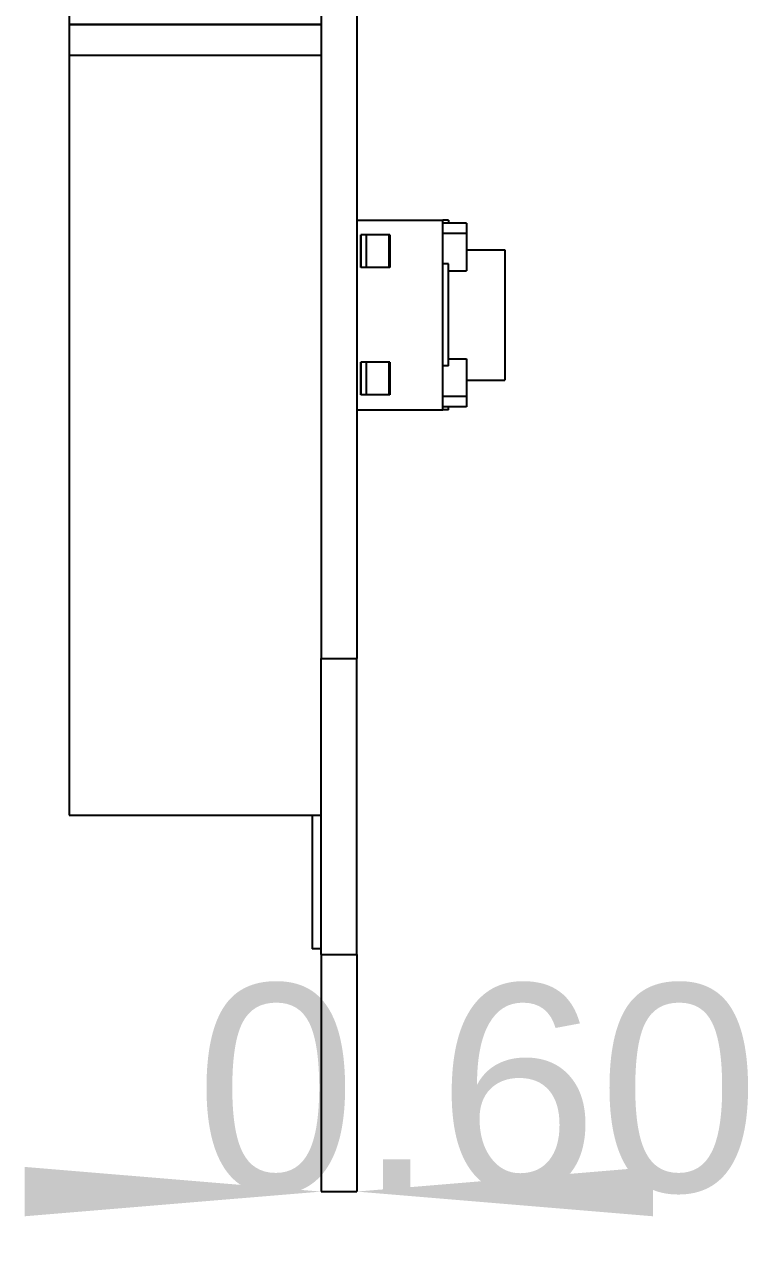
# Model space of a CAD drawing. Extents: x 91.8 to 183.4, y 88.9 to 132.2.
# Drawn here: x 170.33 to 182.6, y 88.86 to 109.65 of the extents above; entities that cross this region are included whole.
import ezdxf
from ezdxf.enums import TextEntityAlignment as Align

# ---------------------------------------------------------------- set-up
doc = ezdxf.new("R2010")
doc.units = 0
doc.layers.get('0').update_dxf_attribs({"linetype": 'CONTINUOUS'})
doc.layers.add('Dimension006', color=7, linetype='CONTINUOUS')
doc.layers.add('View005', color=7, linetype='CONTINUOUS')
doc.styles.get("Standard").update_dxf_attribs({"font": 'arial.ttf'})
doc.dimstyles.get("Standard").update_dxf_attribs({"dimscale": 0, "dimtxt": 2.5, "dimasz": 2.5, "dimexe": 1.25, "dimexo": 0.625, "dimtad": 1, "dimtxsty": 'STANDARD', "dimcen": 2.5, "dimazin": 3, "dimtfac": 1, "dimtmove": 0, "dimatfit": 3})

# ---------------------------------------------------------------- blocks, each defined once
blk = doc.blocks.new('*Dimension006')
at = {"color": 0}
for points in [[(170.33, 89.5333), (170.33, 90.3667), (175.33, 89.95)], [(180.93, 89.5333), (180.93, 90.3667), (175.93, 89.95)]]:
    blk.add_solid(points, dxfattribs=at)
at = {"layer": 'Dimension006'}
for p, q in [((175.33, 93.95), (175.33, 89.95)), ((175.93, 93.95), (175.93, 89.95)), ((175.33, 89.95), (175.93, 89.95))]:
    blk.add_line(p, q, dxfattribs=at)
blk.add_text('0.60', height=3.5, dxfattribs=at).set_placement((177.964, 89.95), align=Align.CENTER)

msp = doc.modelspace()

# ---------------------------------------------------------------- linework, layer by layer
at = {"layer": 'View005'}
for p, q in [((175.33, 120.95), (175.33, 98.95)), ((175.33, 120.95), (175.33, 98.95)), ((175.33, 120.95), (175.33, 98.95)), ((175.93, 120.95), (175.93, 98.95)), ((175.93, 120.95), (175.93, 98.95)), ((175.33, 109.65), (171.08, 109.65)), ((171.08, 109.65), (175.33, 109.65)), ((171.08, 109.65), (174.83, 109.65)), ((175.33, 109.65), (171.08, 109.65)), ((171.08, 109.65), (175.33, 109.65)), ((171.08, 109.65), (174.83, 109.65)), ((174.83, 109.65), (175.33, 109.65)), ((174.83, 109.65), (175.33, 109.65)), ((174.83, 109.65), (175.33, 109.65)), ((174.83, 109.65), (175.33, 109.65)), ((175.33, 109.65), (175.33, 109.65)), ((175.33, 109.65), (175.33, 109.65)), ((175.33, 109.65), (175.33, 109.65)), ((175.33, 109.65), (175.33, 109.65)), ((175.33, 109.65), (175.33, 109.65)), ((175.33, 109.65), (175.33, 109.65)), ((175.33, 109.128), (171.08, 109.128)), ((175.33, 109.128), (171.08, 109.128)), ((175.93, 106.35), (177.38, 106.35)), ((175.93, 106.35), (177.38, 106.35)), ((177.38, 105.61), (177.38, 106.35)), ((177.48, 106.35), (177.38, 106.35)), ((177.38, 105.61), (177.38, 106.35)), ((177.48, 106.35), (177.38, 106.35)), ((177.78, 106.3), (177.38, 106.3)), ((177.78, 106.3), (177.38, 106.3)), ((177.48, 106.35), (177.48, 106.3)), ((177.48, 106.35), (177.48, 106.3)), ((177.78, 106.3), (177.78, 106.123)), ((177.78, 106.3), (177.78, 106.123)), ((175.93, 106.2), (175.93, 106.2)), ((175.93, 106.2), (175.93, 105.5)), ((175.93, 106.2), (175.93, 105.5)), ((175.93, 106.2), (175.93, 106.2)), ((175.93, 106.2), (175.93, 105.5)), ((175.93, 106.2), (175.93, 105.5)), ((176, 105.55), (176, 106.1)), ((176, 106.1), (176, 105.55)), ((176, 106.1), (176, 105.55)), ((176, 105.55), (176, 106.1)), ((176, 106.1), (176, 105.55)), ((176, 106.1), (176, 105.55)), ((176.474, 106.1), (176.088, 106.1)), ((176.474, 106.1), (176.088, 106.1)), ((176.088, 106.1), (176.088, 105.55)), ((176.088, 106.1), (176.088, 105.55)), ((176.487, 106.1), (176.474, 106.1)), ((176.474, 106.1), (176.474, 105.55)), ((176.487, 106.1), (176.474, 106.1)), ((176.474, 106.1), (176.474, 105.55)), ((176.487, 106.1), (176.487, 105.55)), ((176.487, 106.1), (176.487, 105.55)), ((177.78, 106.123), (177.38, 106.123)), ((177.78, 106.123), (177.38, 106.123)), ((177.78, 106.123), (177.78, 105.493)), ((177.78, 106.123), (177.78, 105.493)), ((177.78, 105.85), (178.43, 105.85)), ((177.78, 105.85), (178.43, 105.85)), ((175.93, 105.5), (175.93, 105.5)), ((175.93, 105.5), (175.93, 105.5)), ((176.474, 105.55), (176.088, 105.55)), ((176.474, 105.55), (176.088, 105.55)), ((176.487, 105.55), (176.474, 105.55)), ((176.487, 105.55), (176.474, 105.55)), ((177.48, 105.61), (177.38, 105.61)), ((177.48, 105.61), (177.38, 105.61)), ((177.38, 103.89), (177.38, 105.61)), ((177.38, 103.89), (177.38, 105.61)), ((177.48, 103.89), (177.48, 105.61)), ((177.48, 103.89), (177.48, 105.61)), ((177.48, 105.493), (177.78, 105.493)), ((177.48, 105.493), (177.78, 105.493)), ((175.93, 104), (175.93, 104)), ((175.93, 104), (175.93, 103.3)), ((175.93, 104), (175.93, 103.3)), ((175.93, 104), (175.93, 104)), ((175.93, 104), (175.93, 103.3)), ((175.93, 104), (175.93, 103.3)), ((177.48, 104.007), (177.78, 104.007)), ((177.48, 104.007), (177.78, 104.007)), ((177.78, 104.007), (177.78, 103.377)), ((177.78, 104.007), (177.78, 103.377)), ((176, 103.4), (176, 103.95)), ((176, 103.95), (176, 103.4)), ((176, 103.95), (176, 103.4)), ((176, 103.4), (176, 103.95)), ((176, 103.95), (176, 103.4)), ((176, 103.95), (176, 103.4)), ((176.474, 103.95), (176.088, 103.95)), ((176.474, 103.95), (176.088, 103.95)), ((176.088, 103.95), (176.088, 103.4)), ((176.088, 103.95), (176.088, 103.4)), ((176.487, 103.95), (176.474, 103.95)), ((176.474, 103.95), (176.474, 103.4)), ((176.487, 103.95), (176.474, 103.95)), ((176.474, 103.95), (176.474, 103.4)), ((176.487, 103.95), (176.487, 103.4)), ((176.487, 103.95), (176.487, 103.4)), ((177.38, 103.15), (177.38, 103.89)), ((177.48, 103.89), (177.38, 103.89)), ((177.38, 103.15), (177.38, 103.89)), ((177.48, 103.89), (177.38, 103.89)), ((177.78, 103.65), (178.43, 103.65)), ((177.78, 103.65), (178.43, 103.65)), ((177.78, 103.65), (178.43, 103.65)), ((177.78, 103.65), (178.43, 103.65)), ((177.78, 103.65), (178.43, 103.65)), ((177.78, 103.65), (178.43, 103.65)), ((176.474, 103.4), (176.088, 103.4)), ((176.474, 103.4), (176.088, 103.4)), ((176.487, 103.4), (176.474, 103.4)), ((176.487, 103.4), (176.474, 103.4)), ((177.38, 103.377), (177.78, 103.377)), ((177.38, 103.377), (177.78, 103.377)), ((177.78, 103.377), (177.78, 103.2)), ((177.78, 103.377), (177.78, 103.2)), ((175.93, 103.3), (175.93, 103.3)), ((175.93, 103.3), (175.93, 103.3)), ((175.93, 103.15), (177.38, 103.15)), ((175.93, 103.15), (177.38, 103.15)), ((177.78, 103.2), (177.38, 103.2)), ((177.78, 103.2), (177.38, 103.2)), ((177.48, 103.15), (177.38, 103.15)), ((177.48, 103.15), (177.38, 103.15)), ((177.48, 103.15), (177.48, 103.2)), ((177.48, 103.15), (177.48, 103.2)), ((175.33, 98.95), (175.93, 98.95)), ((175.33, 98.95), (175.93, 98.95)), ((175.33, 94.15), (175.33, 97.65)), ((175.33, 94.15), (175.33, 97.65)), ((175.33, 94.15), (175.33, 97.65)), ((175.33, 94.15), (175.33, 97.65)), ((171.08, 96.3049), (175.18, 96.3049)), ((171.08, 96.3049), (175.18, 96.3049)), ((175.18, 96.3049), (175.33, 96.3049)), ((175.18, 96.3049), (175.18, 94.05)), ((175.18, 96.3049), (175.33, 96.3049)), ((175.18, 96.3049), (175.18, 94.05)), ((175.33, 96.3049), (175.33, 96.3049)), ((175.33, 96.3049), (175.33, 96.3049)), ((175.33, 94.05), (175.18, 94.05)), ((175.33, 94.05), (175.18, 94.05)), ((175.33, 94.15), (175.33, 94.15)), ((175.33, 94.15), (175.33, 94.15)), ((175.33, 93.95), (175.93, 93.95)), ((175.33, 93.95), (175.93, 93.95))]:
    msp.add_line(p, q, dxfattribs=at)
for points, degree, knots in [([(171.08, 109.95), (171.08, 109.871), (171.08, 109.794), (171.08, 109.738), (171.08, 109.681), (171.08, 109.652), (171.08, 109.65)], 3, [1.5708, 1.5708, 1.5708, 1.5708, 2.35619, 2.35619, 2.35619, 3.14159, 3.14159, 3.14159, 3.14159]), ([(171.08, 109.95), (171.08, 109.871), (171.08, 109.794), (171.08, 109.738), (171.08, 109.681), (171.08, 109.652), (171.08, 109.65)], 3, [1.5708, 1.5708, 1.5708, 1.5708, 2.35619, 2.35619, 2.35619, 3.14159, 3.14159, 3.14159, 3.14159]), ([(171.08, 109.65), (171.08, 109.649), (171.08, 109.647), (171.08, 109.646), (171.08, 109.641), (171.08, 109.637), (171.08, 109.632), (171.08, 109.625), (171.08, 109.618), (171.08, 109.611), (171.08, 109.593), (171.08, 109.571), (171.08, 109.546), (171.08, 109.519), (171.08, 109.49), (171.08, 109.458), (171.08, 109.345), (171.08, 109.209), (171.08, 109.128)], 3, [4.71239, 4.71239, 4.71239, 4.71239, 4.88412, 4.88412, 4.88412, 5.05585, 5.05585, 5.05585, 5.22759, 5.22759, 5.22759, 5.57105, 5.57105, 5.57105, 5.91452, 5.91452, 5.91452, 7.11664, 7.11664, 7.11664, 7.11664]), ([(171.08, 109.65), (171.08, 109.649), (171.08, 109.647), (171.08, 109.646), (171.08, 109.641), (171.08, 109.637), (171.08, 109.632), (171.08, 109.625), (171.08, 109.618), (171.08, 109.611), (171.08, 109.593), (171.08, 109.571), (171.08, 109.546), (171.08, 109.519), (171.08, 109.49), (171.08, 109.458), (171.08, 109.345), (171.08, 109.209), (171.08, 109.128)], 3, [4.71239, 4.71239, 4.71239, 4.71239, 4.88412, 4.88412, 4.88412, 5.05585, 5.05585, 5.05585, 5.22759, 5.22759, 5.22759, 5.57105, 5.57105, 5.57105, 5.91452, 5.91452, 5.91452, 7.11664, 7.11664, 7.11664, 7.11664]), ([(171.08, 109.128), (171.08, 108.248), (171.08, 107.246), (171.08, 106.148), (171.08, 104.985), (171.08, 103.786), (171.08, 102.583), (171.08, 101.409), (171.08, 100.294), (171.08, 99.2679), (171.08, 98.3582), (171.08, 97.5888), (171.08, 96.9802), (171.08, 96.5484), (171.08, 96.3049)], 1, [0, 0, 0.163024, 0.326047, 0.489071, 0.652094, 0.815118, 0.978141, 1.14116, 1.30419, 1.46721, 1.63024, 1.79326, 1.95628, 2.11931, 2.28233, 2.28233]), ([(171.08, 109.128), (171.08, 108.248), (171.08, 107.246), (171.08, 106.148), (171.08, 104.985), (171.08, 103.786), (171.08, 102.583), (171.08, 101.409), (171.08, 100.294), (171.08, 99.2679), (171.08, 98.3582), (171.08, 97.5888), (171.08, 96.9802), (171.08, 96.5484), (171.08, 96.3049)], 1, [0, 0, 0.163024, 0.326047, 0.489071, 0.652094, 0.815118, 0.978141, 1.14116, 1.30419, 1.46721, 1.63024, 1.79326, 1.95628, 2.11931, 2.28233, 2.28233]), ([(178.43, 105.85), (178.43, 105.822), (178.43, 105.741), (178.43, 105.61), (178.43, 105.436), (178.43, 105.227), (178.43, 104.995), (178.43, 104.75), (178.43, 104.505), (178.43, 104.273), (178.43, 104.064), (178.43, 103.89), (178.43, 103.759), (178.43, 103.678), (178.43, 103.65)], 1, [1.5708, 1.5708, 1.7952, 2.0196, 2.24399, 2.46839, 2.69279, 2.91719, 3.14159, 3.36599, 3.59039, 3.81479, 4.03919, 4.26359, 4.48799, 4.71239, 4.71239]), ([(178.43, 105.85), (178.43, 105.822), (178.43, 105.741), (178.43, 105.61), (178.43, 105.436), (178.43, 105.227), (178.43, 104.995), (178.43, 104.75), (178.43, 104.505), (178.43, 104.273), (178.43, 104.064), (178.43, 103.89), (178.43, 103.759), (178.43, 103.678), (178.43, 103.65)], 1, [1.5708, 1.5708, 1.7952, 2.0196, 2.24399, 2.46839, 2.69279, 2.91719, 3.14159, 3.36599, 3.59039, 3.81479, 4.03919, 4.26359, 4.48799, 4.71239, 4.71239]), ([(175.33, 93.95), (175.33, 93.9657), (175.33, 93.9814), (175.33, 94.0284), (175.33, 94.0754), (175.33, 94.153), (175.33, 94.2306), (175.33, 94.3379), (175.33, 94.4452), (175.33, 94.5808), (175.33, 94.7164), (175.33, 94.8786), (175.33, 95.0408), (175.33, 95.2277), (175.33, 95.4145), (175.33, 95.6235), (175.33, 95.8326), (175.33, 96.0612), (175.33, 96.2898), (175.33, 96.5352), (175.33, 96.7806), (175.33, 97.0396), (175.33, 97.2986), (175.33, 97.568), (175.33, 97.8374), (175.33, 98.3882), (175.33, 98.95)], 2, [0, 0, 0, 0.1122, 0.1122, 0.224399, 0.224399, 0.336599, 0.336599, 0.448799, 0.448799, 0.560999, 0.560999, 0.673198, 0.673198, 0.785398, 0.785398, 0.897598, 0.897598, 1.0098, 1.0098, 1.122, 1.122, 1.2342, 1.2342, 1.3464, 1.3464, 1.5708, 1.5708, 1.5708]), ([(175.33, 93.95), (175.33, 93.9657), (175.33, 93.9814), (175.33, 94.0284), (175.33, 94.0754), (175.33, 94.153), (175.33, 94.2306), (175.33, 94.3379), (175.33, 94.4452), (175.33, 94.5808), (175.33, 94.7164), (175.33, 94.8786), (175.33, 95.0408), (175.33, 95.2277), (175.33, 95.4145), (175.33, 95.6235), (175.33, 95.8326), (175.33, 96.0612), (175.33, 96.2898), (175.33, 96.5352), (175.33, 96.7806), (175.33, 97.0396), (175.33, 97.2986), (175.33, 97.568), (175.33, 97.8374), (175.33, 98.3882), (175.33, 98.95)], 2, [0, 0, 0, 0.1122, 0.1122, 0.224399, 0.224399, 0.336599, 0.336599, 0.448799, 0.448799, 0.560999, 0.560999, 0.673198, 0.673198, 0.785398, 0.785398, 0.897598, 0.897598, 1.0098, 1.0098, 1.122, 1.122, 1.2342, 1.2342, 1.3464, 1.3464, 1.5708, 1.5708, 1.5708]), ([(175.33, 93.95), (175.33, 93.9657), (175.33, 93.9814), (175.33, 94.0284), (175.33, 94.0754), (175.33, 94.153), (175.33, 94.2306), (175.33, 94.3379), (175.33, 94.4452), (175.33, 94.5808), (175.33, 94.7164), (175.33, 94.8786), (175.33, 95.0408), (175.33, 95.2277), (175.33, 95.4145), (175.33, 95.6235), (175.33, 95.8326), (175.33, 96.0612), (175.33, 96.2898), (175.33, 96.5352), (175.33, 96.7806), (175.33, 97.0396), (175.33, 97.2986), (175.33, 97.568), (175.33, 97.8374), (175.33, 98.3882), (175.33, 98.95)], 2, [0, 0, 0, 0.1122, 0.1122, 0.224399, 0.224399, 0.336599, 0.336599, 0.448799, 0.448799, 0.560999, 0.560999, 0.673198, 0.673198, 0.785398, 0.785398, 0.897598, 0.897598, 1.0098, 1.0098, 1.122, 1.122, 1.2342, 1.2342, 1.3464, 1.3464, 1.5708, 1.5708, 1.5708]), ([(175.93, 93.95), (175.93, 93.9657), (175.93, 93.9814), (175.93, 94.0284), (175.93, 94.0754), (175.93, 94.153), (175.93, 94.2306), (175.93, 94.3379), (175.93, 94.4452), (175.93, 94.5808), (175.93, 94.7164), (175.93, 94.8786), (175.93, 95.0408), (175.93, 95.2277), (175.93, 95.4145), (175.93, 95.6235), (175.93, 95.8326), (175.93, 96.0612), (175.93, 96.2898), (175.93, 96.5352), (175.93, 96.7806), (175.93, 97.0396), (175.93, 97.2986), (175.93, 97.568), (175.93, 97.8374), (175.93, 98.3882), (175.93, 98.95)], 2, [0, 0, 0, 0.1122, 0.1122, 0.224399, 0.224399, 0.336599, 0.336599, 0.448799, 0.448799, 0.560999, 0.560999, 0.673198, 0.673198, 0.785398, 0.785398, 0.897598, 0.897598, 1.0098, 1.0098, 1.122, 1.122, 1.2342, 1.2342, 1.3464, 1.3464, 1.5708, 1.5708, 1.5708]), ([(175.93, 93.95), (175.93, 93.9657), (175.93, 93.9814), (175.93, 94.0284), (175.93, 94.0754), (175.93, 94.153), (175.93, 94.2306), (175.93, 94.3379), (175.93, 94.4452), (175.93, 94.5808), (175.93, 94.7164), (175.93, 94.8786), (175.93, 95.0408), (175.93, 95.2277), (175.93, 95.4145), (175.93, 95.6235), (175.93, 95.8326), (175.93, 96.0612), (175.93, 96.2898), (175.93, 96.5352), (175.93, 96.7806), (175.93, 97.0396), (175.93, 97.2986), (175.93, 97.568), (175.93, 97.8374), (175.93, 98.3882), (175.93, 98.95)], 2, [0, 0, 0, 0.1122, 0.1122, 0.224399, 0.224399, 0.336599, 0.336599, 0.448799, 0.448799, 0.560999, 0.560999, 0.673198, 0.673198, 0.785398, 0.785398, 0.897598, 0.897598, 1.0098, 1.0098, 1.122, 1.122, 1.2342, 1.2342, 1.3464, 1.3464, 1.5708, 1.5708, 1.5708])]:
    msp.add_open_spline(points, degree=degree, knots=knots, dxfattribs=at)
for points in [[(176.088, 106.1), (176.039, 106.1), (175.999, 106.1), (176, 106.1)], [(176.088, 106.1), (176.039, 106.1), (175.999, 106.1), (176, 106.1)], [(176.088, 105.55), (176.039, 105.55), (175.999, 105.55), (176, 105.55)], [(176.088, 105.55), (176.039, 105.55), (175.999, 105.55), (176, 105.55)], [(176.088, 103.95), (176.039, 103.95), (175.999, 103.95), (176, 103.95)], [(176.088, 103.95), (176.039, 103.95), (175.999, 103.95), (176, 103.95)], [(176.088, 103.4), (176.039, 103.4), (175.999, 103.4), (176, 103.4)], [(176.088, 103.4), (176.039, 103.4), (175.999, 103.4), (176, 103.4)]]:
    msp.add_open_spline(points, degree=3, dxfattribs=at)

# ---------------------------------------------------------------- dimensions: what is measured, and where the dimension line sits
at = {"layer": 'Dimension006'}
dim = msp.add_linear_dim(base=(177.964, 89.95), p1=(175.33, 93.95), p2=(175.93, 93.95), text='0.60', dimstyle='STANDARD', dxfattribs=at)
dim.commit()
dim.dimension.update_dxf_attribs({"geometry": '*Dimension006', "text_midpoint": (177.964, 94.95)})

doc.saveas('drawing.dxf')
